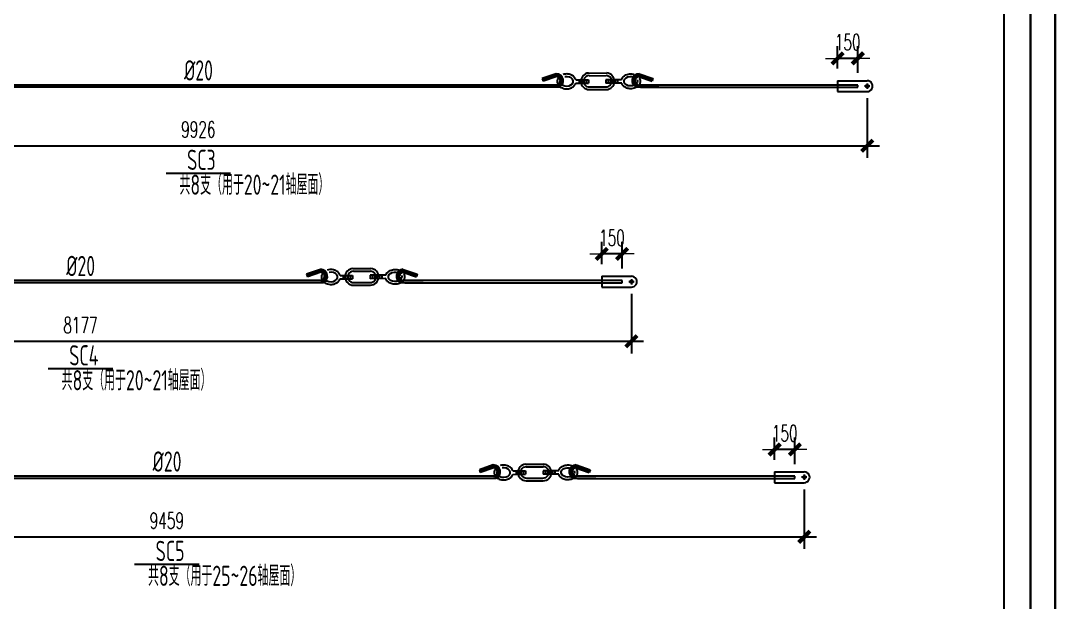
# Model space of a CAD drawing. Header units: inches. Extents: x 129725932 to 129894734, y 55771230 to 55809283.
# Drawn here: x 129801610 to 129809286, y 55779701 to 55784013 of the extents above; entities that cross this region are included whole.
import ezdxf
from ezdxf.enums import TextEntityAlignment as Align

# ---------------------------------------------------------------- set-up
doc = ezdxf.new("R2010")
doc.units = ezdxf.units.IN
doc.header["$MEASUREMENT"] = 0
doc.linetypes.add('CENTER', pattern=[50.8, 31.75, -6.35, 6.35, -6.35])
doc.layers.add('TK', color=140, linetype='Continuous')
doc.layers.add('标注', color=8, linetype='Continuous', lineweight=9)
doc.layers.add('轴线层', color=1, linetype='CENTER', lineweight=15)
doc.styles.add('ARIAL', font='swisscl.ttf', dxfattribs={"width": 0.7})
doc.styles.add('DIM_FONT', font='romans.shx', dxfattribs={"width": 0.618, "bigfont": '1hztxt.shx'})
doc.styles.add('hz', font='gbenor.shx', dxfattribs={"width": 0.75, "height": 100, "bigfont": 'gbcbig.shx'})
doc.styles.add('HZXY', font='romand.shx', dxfattribs={"bigfont": 'hzxy.shx'})
doc.dimstyles.new('WGH(1)', dxfattribs={"dimscale": 1.2, "dimtxt": 100, "dimasz": 0.5, "dimexe": 75, "dimexo": 75, "dimgap": 50, "dimtad": 1, "dimdec": 0, "dimzin": 0, "dimdsep": 46, "dimtxsty": 'DIM_FONT', "dimblk1": '_DIMX', "dimblk2": '_DIMX', "dimsah": 1, "dimcen": 0.09, "dimclrd": 3, "dimclre": 3, "dimclrt": 7, "dimadec": 0, "dimazin": 0, "dimtfac": 1, "dimtdec": 0, "dimtix": 1, "dimtmove": 2, "dimatfit": 3, "dimldrblk": '_DIMX', "dimfxl": 0, "dimtolj": 1, "dimtzin": 0, "dimarcsym": 0})

# ---------------------------------------------------------------- blocks, each defined once
blk = doc.blocks.new('11111')
at = {"layer": 'TK', "lineweight": -3}
for p, q in [((6334425.8, 2886357), (6334425.8, 2870306.6)), ((6345762.2, 2886357), (6345762.2, 2870306.6)), ((6345762.2, 2886357), (6345762.2, 2870306.6)), ((6334616.6, 2885879.9), (6334616.6, 2870497.5)), ((6334616.6, 2870497.5), (6334616.6, 2885879.9)), ((6345571.4, 2885879.9), (6345571.4, 2870497.5))]:
    blk.add_line(p, q, dxfattribs=at)
for tag, height, style, width, p in [('PROJECT-NAME', 95.4, 'HZXY', 0.8, (6339242.7, 2871015.3)), ('ITEM-NAME', 95.4, 'HZXY', 0.8, (6341079.8, 2871018.9)), ('DISCIPLINE', 57.3, 'HZXY', 1, (6344328.6, 2871082.6)), ('DRAWING-TITLE', 95.4, 'HZXY', 0.8, (6342797.5, 2870944.3)), ('STATUS', 57.3, 'HZXY', 0.8, (6345235.8, 2871000.4)), ('版本号', 57.3, 'HZXY', 1, (6337057.1, 2870903.9)), ('REWORK-DATE', 57.3, 'ARIAL', 1, (6337574.4, 2870911.2)), ('SCALE', 57.3, 'ARIAL', 1, (6344326.2, 2870923)), ('DRAWING-TITLE', 95.4, 'HZXY', 0.8, (6342791.4, 2870805.4)), ('版本号', 57.3, 'HZXY', 1, (6337057.1, 2870735.6)), ('REWORK-DATE', 57.3, 'ARIAL', 1, (6337574.4, 2870744.2)), ('DATE', 57.3, 'ARIAL', 1, (6344324.1, 2870749.1)), ('DRAWING-TITLE', 95.4, 'HZXY', 0.8, (6342792.9, 2870673)), ('PROJECT-NUMBER', 57.3, 'ARIAL', 0.9, (6345225.3, 2870672.6)), ('版本号', 57.3, 'HZXY', 1, (6337057.1, 2870574.3)), ('REWORK-DATE', 57.3, 'ARIAL', 1, (6337574.4, 2870577.2)), ('DRAWING-NUMBER', 57.3, 'ARIAL', 1, (6344326.7, 2870583.8))]:
    blk.add_attdef(tag, text='', height=height, dxfattribs=dict(at, style=style, width=width)).set_placement(p, align=Align.MIDDLE)
blk = doc.blocks.new('_DIMX')
blk.add_line((-150, 0), (150, 0))
at = {"const_width": 50}
blk.add_lwpolyline([(-70, -70), (70, 70)], dxfattribs=at)
blk = doc.blocks.new('*D917')
at = {"color": 3, "lineweight": -2}
for p, q in [((129797964.6, 55783438.1), (129797964.6, 55782996.4)), ((129807890.6, 55783438.1), (129807890.6, 55782996.4)), ((129797965.2, 55783086.4), (129807890, 55783086.4))]:
    blk.add_line(p, q, dxfattribs=at)
at = {"layer": 'Defpoints', "color": 0}
for p in [(129797964.6, 55783528.1), (129807890.6, 55783528.1), (129807890.6, 55783086.4)]:
    blk.add_point(p, dxfattribs=at)
at = {"color": 3, "lineweight": -2, "xscale": 0.5999999999999995, "yscale": 0.5999999999999995, "zscale": 0.5999999999999995, "rotation": 180}
blk.add_blockref('_DIMX', (129797964.6, 55783086.4), dxfattribs=at)
at = {"color": 3, "lineweight": -2, "xscale": 0.5999999999999995, "yscale": 0.5999999999999995, "zscale": 0.5999999999999995}
blk.add_blockref('_DIMX', (129807890.6, 55783086.4), dxfattribs=at)
at = {"color": 7, "insert": (129802927.6, 55783206.4), "char_height": 120, "attachment_point": 5, "style": 'DIM_FONT'}
blk.add_mtext('\\A1;9926', dxfattribs=at)
blk = doc.blocks.new('*D919')
at = {"layer": 'Defpoints', "color": 0}
for p in [(129807670.6, 55783733.9), (129807670.6, 55783568.1), (129807820.6, 55783536.3)]:
    blk.add_point(p, dxfattribs=at)
at = {"layer": '标注', "color": 3, "lineweight": -2}
for p, q in [((129807670.6, 55783658.1), (129807670.6, 55783823.9)), ((129807820.6, 55783626.3), (129807820.6, 55783823.9)), ((129807670, 55783733.9), (129807669.4, 55783733.9)), ((129807820.6, 55783733.9), (129807670.6, 55783733.9)), ((129807821.2, 55783733.9), (129807821.8, 55783733.9))]:
    blk.add_line(p, q, dxfattribs=at)
at = {"layer": '标注', "color": 3, "lineweight": -2, "xscale": 0.5999999999999995, "yscale": 0.5999999999999995, "zscale": 0.5999999999999995}
blk.add_blockref('_DIMX', (129807670.6, 55783733.9), dxfattribs=at)
at = {"layer": '标注', "color": 3, "lineweight": -2, "xscale": 0.5999999999999995, "yscale": 0.5999999999999995, "zscale": 0.5999999999999995, "rotation": 180}
blk.add_blockref('_DIMX', (129807820.6, 55783733.9), dxfattribs=at)
at = {"layer": '标注', "color": 7, "insert": (129807745.6, 55783853.9), "char_height": 120, "attachment_point": 5, "style": 'DIM_FONT'}
blk.add_mtext('\\A1;150', dxfattribs=at)
blk = doc.blocks.new('*D920')
at = {"color": 3, "lineweight": -2}
for p, q in [((129797964.6, 55781988.1), (129797964.6, 55781546.4)), ((129806141.6, 55781988.1), (129806141.6, 55781546.4)), ((129797965.2, 55781636.4), (129806141, 55781636.4))]:
    blk.add_line(p, q, dxfattribs=at)
at = {"layer": 'Defpoints', "color": 0}
for p in [(129797964.6, 55782078.1), (129806141.6, 55782078.1), (129806141.6, 55781636.4)]:
    blk.add_point(p, dxfattribs=at)
at = {"color": 3, "lineweight": -2, "xscale": 0.5999999999999995, "yscale": 0.5999999999999995, "zscale": 0.5999999999999995, "rotation": 180}
blk.add_blockref('_DIMX', (129797964.6, 55781636.4), dxfattribs=at)
at = {"color": 3, "lineweight": -2, "xscale": 0.5999999999999995, "yscale": 0.5999999999999995, "zscale": 0.5999999999999995}
blk.add_blockref('_DIMX', (129806141.6, 55781636.4), dxfattribs=at)
at = {"color": 7, "insert": (129802053.1, 55781756.4), "char_height": 120, "attachment_point": 5, "style": 'DIM_FONT'}
blk.add_mtext('\\A1;8177', dxfattribs=at)
blk = doc.blocks.new('*D922')
at = {"layer": 'Defpoints', "color": 0}
for p in [(129805921.6, 55782283.9), (129805921.6, 55782118.1), (129806071.6, 55782086.3)]:
    blk.add_point(p, dxfattribs=at)
at = {"layer": '标注', "color": 3, "lineweight": -2}
for p, q in [((129805921.6, 55782208.1), (129805921.6, 55782373.9)), ((129806071.6, 55782176.3), (129806071.6, 55782373.9)), ((129805921, 55782283.9), (129805920.4, 55782283.9)), ((129806071.6, 55782283.9), (129805921.6, 55782283.9)), ((129806072.2, 55782283.9), (129806072.8, 55782283.9))]:
    blk.add_line(p, q, dxfattribs=at)
at = {"layer": '标注', "color": 3, "lineweight": -2, "xscale": 0.5999999999999995, "yscale": 0.5999999999999995, "zscale": 0.5999999999999995}
blk.add_blockref('_DIMX', (129805921.6, 55782283.9), dxfattribs=at)
at = {"layer": '标注', "color": 3, "lineweight": -2, "xscale": 0.5999999999999995, "yscale": 0.5999999999999995, "zscale": 0.5999999999999995, "rotation": 180}
blk.add_blockref('_DIMX', (129806071.6, 55782283.9), dxfattribs=at)
at = {"layer": '标注', "color": 7, "insert": (129805996.6, 55782403.9), "char_height": 120, "attachment_point": 5, "style": 'DIM_FONT'}
blk.add_mtext('\\A1;150', dxfattribs=at)
blk = doc.blocks.new('*D923')
at = {"color": 3, "lineweight": -2}
for p, q in [((129797964.6, 55780538.1), (129797964.6, 55780096.4)), ((129807423.6, 55780538.1), (129807423.6, 55780096.4)), ((129797965.2, 55780186.4), (129807423, 55780186.4))]:
    blk.add_line(p, q, dxfattribs=at)
at = {"layer": 'Defpoints', "color": 0}
for p in [(129797964.6, 55780628.1), (129807423.6, 55780628.1), (129807423.6, 55780186.4)]:
    blk.add_point(p, dxfattribs=at)
at = {"color": 3, "lineweight": -2, "xscale": 0.5999999999999995, "yscale": 0.5999999999999995, "zscale": 0.5999999999999995, "rotation": 180}
blk.add_blockref('_DIMX', (129797964.6, 55780186.4), dxfattribs=at)
at = {"color": 3, "lineweight": -2, "xscale": 0.5999999999999995, "yscale": 0.5999999999999995, "zscale": 0.5999999999999995}
blk.add_blockref('_DIMX', (129807423.6, 55780186.4), dxfattribs=at)
at = {"color": 7, "insert": (129802694.1, 55780306.4), "char_height": 120, "attachment_point": 5, "style": 'DIM_FONT'}
blk.add_mtext('\\A1;9459', dxfattribs=at)
blk = doc.blocks.new('*D925')
at = {"layer": 'Defpoints', "color": 0}
for p in [(129807203.6, 55780833.9), (129807203.6, 55780668.1), (129807353.6, 55780636.3)]:
    blk.add_point(p, dxfattribs=at)
at = {"layer": '标注', "color": 3, "lineweight": -2}
for p, q in [((129807203.6, 55780758.1), (129807203.6, 55780923.9)), ((129807353.6, 55780726.3), (129807353.6, 55780923.9)), ((129807203, 55780833.9), (129807202.4, 55780833.9)), ((129807353.6, 55780833.9), (129807203.6, 55780833.9)), ((129807354.2, 55780833.9), (129807354.8, 55780833.9))]:
    blk.add_line(p, q, dxfattribs=at)
at = {"layer": '标注', "color": 3, "lineweight": -2, "xscale": 0.5999999999999995, "yscale": 0.5999999999999995, "zscale": 0.5999999999999995}
blk.add_blockref('_DIMX', (129807203.6, 55780833.9), dxfattribs=at)
at = {"layer": '标注', "color": 3, "lineweight": -2, "xscale": 0.5999999999999995, "yscale": 0.5999999999999995, "zscale": 0.5999999999999995, "rotation": 180}
blk.add_blockref('_DIMX', (129807353.6, 55780833.9), dxfattribs=at)
at = {"layer": '标注', "color": 7, "insert": (129807278.6, 55780953.9), "char_height": 120, "attachment_point": 5, "style": 'DIM_FONT'}
blk.add_mtext('\\A1;150', dxfattribs=at)

msp = doc.modelspace()

# ---------------------------------------------------------------- linework, layer by layer
for p, q in [((129805583.4, 55783619.8), (129805480, 55783584.1)), ((129805480, 55783584.1), (129805486.8, 55783564.4)), ((129805585.1, 55783609.4), (129805483.4, 55783574.2)), ((129805586.5, 55783598.8), (129805486.8, 55783564.4)), ((129805728.3, 55783574.9), (129805821.8, 55783575.1)), ((129805752.4, 55783574.9), (129805752.4, 55783550)), ((129805769.7, 55783575), (129805769.8, 55783550)), ((129805787.1, 55783575), (129805787.1, 55783550)), ((129805804.4, 55783575.1), (129805804.5, 55783550.1)), ((129805821.8, 55783575.1), (129805821.8, 55783550.1)), ((129805823, 55783625.4), (129805957.7, 55783625.7)), ((129805827.1, 55783605.7), (129805953, 55783606)), ((129806067.9, 55783575.6), (129805952.1, 55783575.4)), ((129805952.1, 55783575.4), (129805952.1, 55783550.4)), ((129805952.1, 55783575.4), (129805952.1, 55783550.4)), ((129805969.4, 55783575.4), (129805969.5, 55783550.4)), ((129805986.7, 55783575.5), (129805986.8, 55783550.5)), ((129806004.1, 55783575.5), (129806004.2, 55783550.5)), ((129806021.4, 55783575.5), (129806021.5, 55783550.6)), ((129806038.8, 55783575.6), (129806038.8, 55783550.6)), ((129806194.6, 55783598.8), (129806294.3, 55783564.4)), ((129806196, 55783609.4), (129806297.7, 55783574.2)), ((129806197.7, 55783619.8), (129806301.1, 55783584.1)), ((129806301.1, 55783584.1), (129806294.3, 55783564.4)), ((129807670.6, 55783568.1), (129807890.7, 55783568.1)), ((129807670.6, 55783568.1), (129807670.6, 55783488.1)), ((129805400.9, 55783536.3), (129798034.6, 55783536.3)), ((129805400.9, 55783519.9), (129798034.6, 55783519.9)), ((129805624, 55783536.3), (129805400.9, 55783536.3)), ((129805602.7, 55783519.9), (129805400.9, 55783519.9)), ((129805727.8, 55783549.9), (129805821.8, 55783550.1)), ((129805827.7, 55783502.4), (129805953.5, 55783502.7)), ((129805830.5, 55783522.3), (129805950.6, 55783522.5)), ((129806068.5, 55783550.7), (129805952.1, 55783550.4)), ((129806343.7, 55783519.9), (129806178.3, 55783519.9)), ((129807820.6, 55783536.3), (129806200.7, 55783536.3)), ((129806208.3, 55783519.9), (129807820.6, 55783519.9)), ((129807820.6, 55783519.9), (129807820.6, 55783536.3)), ((129807820.6, 55783519.9), (129807820.6, 55783536.3)), ((129807910.5, 55783528.1), (129807870.7, 55783528.1)), ((129807890.6, 55783547.9), (129807890.6, 55783508.2)), ((129807930.6, 55783528.1), (129807930.6, 55783528.1)), ((129807670.6, 55783488.1), (129807890.6, 55783488.1)), ((129802688.4, 55782883.8), (129803166.8, 55782883.8)), ((129803834.4, 55782169.8), (129803731, 55782134.1)), ((129803731, 55782134.1), (129803737.8, 55782114.4)), ((129803836.1, 55782159.4), (129803734.4, 55782124.2)), ((129803837.5, 55782148.8), (129803737.8, 55782114.4)), ((129803979.3, 55782124.9), (129804072.8, 55782125.1)), ((129804003.4, 55782124.9), (129804003.4, 55782100)), ((129804020.7, 55782125), (129804020.8, 55782100)), ((129804038.1, 55782125), (129804038.1, 55782100)), ((129804055.4, 55782125.1), (129804055.5, 55782100.1)), ((129804072.8, 55782125.1), (129804072.8, 55782100.1)), ((129804074, 55782175.4), (129804208.7, 55782175.7)), ((129804078.1, 55782155.7), (129804204, 55782156)), ((129804318.9, 55782125.6), (129804203.1, 55782125.4)), ((129804203.1, 55782125.4), (129804203.1, 55782100.4)), ((129804203.1, 55782125.4), (129804203.1, 55782100.4)), ((129804220.4, 55782125.4), (129804220.5, 55782100.4)), ((129804237.7, 55782125.5), (129804237.8, 55782100.5)), ((129804255.1, 55782125.5), (129804255.2, 55782100.5)), ((129804272.4, 55782125.5), (129804272.5, 55782100.6)), ((129804289.8, 55782125.6), (129804289.8, 55782100.6)), ((129804445.6, 55782148.8), (129804545.3, 55782114.4)), ((129804447, 55782159.4), (129804548.7, 55782124.2)), ((129804448.7, 55782169.8), (129804552.1, 55782134.1)), ((129804552.1, 55782134.1), (129804545.3, 55782114.4)), ((129805921.6, 55782118.1), (129806141.7, 55782118.1)), ((129805921.6, 55782118.1), (129805921.6, 55782038.1)), ((129803651.9, 55782086.3), (129798034.6, 55782086.3)), ((129803651.9, 55782069.9), (129798034.6, 55782069.9)), ((129803875, 55782086.3), (129803651.9, 55782086.3)), ((129803853.7, 55782069.9), (129803651.9, 55782069.9)), ((129803978.8, 55782099.9), (129804072.8, 55782100.1)), ((129804078.7, 55782052.4), (129804204.5, 55782052.7)), ((129804081.5, 55782072.3), (129804201.6, 55782072.5)), ((129804319.5, 55782100.7), (129804203.1, 55782100.4)), ((129804594.7, 55782069.9), (129804429.3, 55782069.9)), ((129806071.6, 55782086.3), (129804451.7, 55782086.3)), ((129804459.3, 55782069.9), (129806071.6, 55782069.9)), ((129805921.6, 55782038.1), (129806141.6, 55782038.1)), ((129806071.6, 55782069.9), (129806071.6, 55782086.3)), ((129806071.6, 55782069.9), (129806071.6, 55782086.3)), ((129806161.5, 55782078.1), (129806121.7, 55782078.1)), ((129806141.6, 55782097.9), (129806141.6, 55782058.2)), ((129806181.6, 55782078.1), (129806181.6, 55782078.1)), ((129801813.9, 55781433.8), (129802292.3, 55781433.8)), ((129805116.4, 55780719.8), (129805013, 55780684.1)), ((129805013, 55780684.1), (129805019.8, 55780664.4)), ((129805118.1, 55780709.4), (129805016.4, 55780674.2)), ((129805119.5, 55780698.8), (129805019.8, 55780664.4)), ((129805261.3, 55780674.9), (129805354.8, 55780675.1)), ((129805285.4, 55780674.9), (129805285.4, 55780650)), ((129805302.7, 55780675), (129805302.8, 55780650)), ((129805320.1, 55780675), (129805320.1, 55780650)), ((129805337.4, 55780675.1), (129805337.5, 55780650.1)), ((129805354.8, 55780675.1), (129805354.8, 55780650.1)), ((129805356, 55780725.4), (129805490.7, 55780725.7)), ((129805360.1, 55780705.7), (129805486, 55780706)), ((129805600.9, 55780675.6), (129805485.1, 55780675.4)), ((129805485.1, 55780675.4), (129805485.1, 55780650.4)), ((129805485.1, 55780675.4), (129805485.1, 55780650.4)), ((129805502.4, 55780675.4), (129805502.5, 55780650.4)), ((129805519.7, 55780675.5), (129805519.8, 55780650.5)), ((129805537.1, 55780675.5), (129805537.2, 55780650.5)), ((129805554.4, 55780675.5), (129805554.5, 55780650.6)), ((129805571.8, 55780675.6), (129805571.8, 55780650.6)), ((129805727.6, 55780698.8), (129805827.3, 55780664.4)), ((129805729, 55780709.4), (129805830.7, 55780674.2)), ((129805730.7, 55780719.8), (129805834.1, 55780684.1)), ((129805834.1, 55780684.1), (129805827.3, 55780664.4)), ((129807203.6, 55780668.1), (129807423.7, 55780668.1)), ((129807203.6, 55780668.1), (129807203.6, 55780588.1)), ((129804933.9, 55780636.3), (129798034.6, 55780636.3)), ((129804933.9, 55780619.9), (129798034.6, 55780619.9)), ((129805157, 55780636.3), (129804933.9, 55780636.3)), ((129805135.7, 55780619.9), (129804933.9, 55780619.9)), ((129805260.8, 55780649.9), (129805354.8, 55780650.1)), ((129805360.7, 55780602.4), (129805486.5, 55780602.7)), ((129805363.5, 55780622.3), (129805483.6, 55780622.5)), ((129805601.5, 55780650.7), (129805485.1, 55780650.4)), ((129805876.7, 55780619.9), (129805711.3, 55780619.9)), ((129807353.6, 55780636.3), (129805733.7, 55780636.3)), ((129805741.3, 55780619.9), (129807353.6, 55780619.9)), ((129807203.6, 55780588.1), (129807423.6, 55780588.1)), ((129807353.6, 55780619.9), (129807353.6, 55780636.3)), ((129807353.6, 55780619.9), (129807353.6, 55780636.3)), ((129807443.5, 55780628.1), (129807403.7, 55780628.1)), ((129807423.6, 55780647.9), (129807423.6, 55780608.2)), ((129807463.6, 55780628.1), (129807463.6, 55780628.1)), ((129802454.9, 55779983.8), (129802933.3, 55779983.8))]:
    msp.add_line(p, q)
for centre in [(129807890.6, 55783528.1), (129806141.6, 55782078.1), (129807423.6, 55780628.1)]:
    msp.add_circle(centre, 10)
for centre, radius, start, end in [((129805582.8, 55783567.9), 52, 292.62276, 89.26609), ((129805582.3, 55783567.6), 31.4, 273.45108, 82.36139), ((129805583.3, 55783568.5), 40.9, 281.11886, 87.5348), ((129805827.2, 55783564), 61.5, 93.93884, 270.508), ((129805827.5, 55783564), 41.8, 90.55021, 274.16242), ((129805953.4, 55783564.2), 41.8, 266.09408, 90.55021), ((129805953.7, 55783564.3), 61.5, 269.7485, 86.31767), ((129806198.3, 55783567.9), 52, 90.73391, 247.37507), ((129806197.8, 55783568.5), 40.9, 92.4652, 258.88114), ((129806198.8, 55783567.6), 31.4, 97.63861, 273.45108), ((129807890.6, 55783528.1), 40, 269.99883, 90.13886), ((129803833.8, 55782117.9), 52, 292.62276, 89.26609), ((129803833.3, 55782117.6), 31.4, 273.45108, 82.36139), ((129803834.3, 55782118.5), 40.9, 281.11886, 87.5348), ((129804078.2, 55782114), 61.5, 93.93884, 270.508), ((129804078.5, 55782114), 41.8, 90.55021, 274.16242), ((129804204.4, 55782114.2), 41.8, 266.09408, 90.55021), ((129804204.7, 55782114.3), 61.5, 269.7485, 86.31767), ((129804449.3, 55782117.9), 52, 90.73391, 247.37507), ((129804448.8, 55782118.5), 40.9, 92.4652, 258.88114), ((129804449.8, 55782117.6), 31.4, 97.63861, 273.45108), ((129806141.6, 55782078.1), 40, 269.99883, 90.13886), ((129805115.8, 55780667.9), 52, 292.62276, 89.26609), ((129805115.3, 55780667.6), 31.4, 273.45108, 82.36139), ((129805116.3, 55780668.5), 40.9, 281.11886, 87.5348), ((129805360.2, 55780664), 61.5, 93.93884, 270.508), ((129805360.5, 55780664), 41.8, 90.55021, 274.16242), ((129805486.4, 55780664.2), 41.8, 266.09408, 90.55021), ((129805486.7, 55780664.3), 61.5, 269.7485, 86.31767), ((129805731.3, 55780667.9), 52, 90.73391, 247.37507), ((129805730.8, 55780668.5), 40.9, 92.4652, 258.88114), ((129805731.8, 55780667.6), 31.4, 97.63861, 273.45108), ((129807423.6, 55780628.1), 40, 269.99883, 90.13886)]:
    msp.add_arc(centre, radius, start, end)
for centre in [(129805659.8, 55783563.2), (129803910.8, 55782113.2), (129805192.8, 55780663.2)]:
    msp.add_ellipse(centre, major_axis=(50, 0.1), ratio=0.703703, start_param=2.769075, end_param=8.089075)
at = {"extrusion": (0, 0, -1)}
for centre in [(129806136.4, 55783564.3), (129804387.4, 55782114.3), (129805669.4, 55780664.3)]:
    msp.add_ellipse(centre, major_axis=(50, 0.1), ratio=0.703703, start_param=-0.372517, end_param=4.947483, dxfattribs=at)
for points, knots in [([(129805596.8, 55783587.5), (129805596.2, 55783586.5), (129805595.6, 55783585.4), (129805593.6, 55783581.6), (129805592.5, 55783578.8), (129805590.8, 55783572.9), (129805590.2, 55783569.9), (129805589.9, 55783565.6), (129805589.8, 55783564.3), (129805589.8, 55783563), (129805589.8, 55783560.9), (129805590, 55783558.7), (129805590.6, 55783554.5), (129805591.1, 55783552.4), (129805592.3, 55783548.2), (129805593, 55783546.2), (129805595.2, 55783541.5), (129805596.7, 55783538.9), (129805600.1, 55783533.9), (129805602, 55783531.6), (129805606.2, 55783527.3), (129805608.4, 55783525.3), (129805613.2, 55783521.7), (129805615.7, 55783520), (129805623.6, 55783515.5), (129805629.3, 55783513.1), (129805641.3, 55783509.7), (129805647.5, 55783508.6), (129805663.1, 55783507.6), (129805672.5, 55783508.4), (129805686.8, 55783512), (129805692, 55783513.8), (129805700.8, 55783518.1), (129805704.7, 55783520.4), (129805711.1, 55783525.3), (129805713.9, 55783527.7), (129805718.8, 55783533), (129805721.1, 55783536), (129805724.5, 55783541.6), (129805725.7, 55783544.2), (129805727.2, 55783547.9), (129805727.5, 55783548.9), (129805727.8, 55783549.9)], [5.87527, 5.87527, 5.87527, 5.87527, 5.933919, 5.933919, 6.078476, 6.078476, 6.223034, 6.223034, 6.283185, 6.283185, 6.283185, 6.384976, 6.384976, 6.486767, 6.486767, 6.588557, 6.588557, 6.733563, 6.733563, 6.878569, 6.878569, 7.023575, 7.023575, 7.168581, 7.168581, 7.462561, 7.462561, 7.756542, 7.756542, 8.194769, 8.194769, 8.453378, 8.453378, 8.667619, 8.667619, 8.844087, 8.844087, 9.020554, 9.020554, 9.159007, 9.159007, 9.209642, 9.209642, 9.209642, 9.209642]), ([(129805728.3, 55783574.9), (129805727.8, 55783577), (129805727, 55783579.1), (129805725.1, 55783583.8), (129805723.7, 55783586.4), (129805720.6, 55783591.2), (129805718.8, 55783593.5), (129805714.9, 55783597.7), (129805712.9, 55783599.7), (129805708.5, 55783603.3), (129805706.1, 55783605), (129805698.7, 55783609.6), (129805693.4, 55783612.1), (129805682.1, 55783615.9), (129805676.2, 55783617.1), (129805664.3, 55783618.5), (129805658.3, 55783618.6), (129805645.9, 55783617.6), (129805639.7, 55783616.4), (129805633.7, 55783614.5)], [9.608311, 9.608311, 9.608311, 9.608311, 9.712819, 9.712819, 9.851272, 9.851272, 9.989725, 9.989725, 10.128178, 10.128178, 10.26663, 10.26663, 10.548412, 10.548412, 10.830193, 10.830193, 11.111974, 11.111974, 11.408894, 11.408894, 11.408894, 11.408894]), ([(129806067.9, 55783575.6), (129806068.4, 55783577.8), (129806069.1, 55783579.9), (129806071.1, 55783584.6), (129806072.4, 55783587.1), (129806075.6, 55783592), (129806077.3, 55783594.3), (129806081.1, 55783598.5), (129806083.2, 55783600.5), (129806087.6, 55783604.2), (129806089.9, 55783605.8), (129806097.3, 55783610.5), (129806102.7, 55783613), (129806113.9, 55783616.8), (129806119.7, 55783618.1), (129806131.7, 55783619.6), (129806137.7, 55783619.7), (129806150, 55783618.7), (129806156.3, 55783617.5), (129806162.3, 55783615.7)], [9.608311, 9.608311, 9.608311, 9.608311, 9.712819, 9.712819, 9.851272, 9.851272, 9.989725, 9.989725, 10.128178, 10.128178, 10.26663, 10.26663, 10.548412, 10.548412, 10.830193, 10.830193, 11.111974, 11.111974, 11.408894, 11.408894, 11.408894, 11.408894]), ([(129806199.3, 55783588.9), (129806200, 55783587.8), (129806200.6, 55783586.8), (129806202.5, 55783583), (129806203.7, 55783580.2), (129806205.4, 55783574.3), (129806206, 55783571.3), (129806206.4, 55783567), (129806206.4, 55783565.7), (129806206.4, 55783564.4), (129806206.4, 55783562.3), (129806206.3, 55783560.1), (129806205.7, 55783555.8), (129806205.2, 55783553.7), (129806204, 55783549.6), (129806203.3, 55783547.6), (129806201.2, 55783542.9), (129806199.7, 55783540.2), (129806196.3, 55783535.3), (129806194.4, 55783532.9), (129806190.2, 55783528.6), (129806188, 55783526.6), (129806183.2, 55783522.9), (129806180.7, 55783521.3), (129806172.9, 55783516.7), (129806167.1, 55783514.3), (129806155.2, 55783510.8), (129806149, 55783509.7), (129806133.4, 55783508.6), (129806124, 55783509.4), (129806109.6, 55783512.9), (129806104.5, 55783514.8), (129806095.6, 55783519), (129806091.8, 55783521.3), (129806085.3, 55783526.1), (129806082.5, 55783528.5), (129806077.5, 55783533.8), (129806075.3, 55783536.8), (129806071.9, 55783542.3), (129806070.6, 55783544.9), (129806069.1, 55783548.6), (129806068.8, 55783549.7), (129806068.5, 55783550.7)], [5.87527, 5.87527, 5.87527, 5.87527, 5.933919, 5.933919, 6.078476, 6.078476, 6.223034, 6.223034, 6.283185, 6.283185, 6.283185, 6.384976, 6.384976, 6.486767, 6.486767, 6.588557, 6.588557, 6.733563, 6.733563, 6.878569, 6.878569, 7.023575, 7.023575, 7.168581, 7.168581, 7.462561, 7.462561, 7.756542, 7.756542, 8.194769, 8.194769, 8.453378, 8.453378, 8.667619, 8.667619, 8.844087, 8.844087, 9.020554, 9.020554, 9.159007, 9.159007, 9.209642, 9.209642, 9.209642, 9.209642]), ([(129803847.8, 55782137.5), (129803847.2, 55782136.5), (129803846.6, 55782135.4), (129803844.6, 55782131.6), (129803843.5, 55782128.8), (129803841.8, 55782122.9), (129803841.2, 55782119.9), (129803840.9, 55782115.6), (129803840.8, 55782114.3), (129803840.8, 55782113), (129803840.8, 55782110.9), (129803841, 55782108.7), (129803841.6, 55782104.5), (129803842.1, 55782102.4), (129803843.3, 55782098.2), (129803844, 55782096.2), (129803846.2, 55782091.5), (129803847.7, 55782088.9), (129803851.1, 55782083.9), (129803853, 55782081.6), (129803857.2, 55782077.3), (129803859.4, 55782075.3), (129803864.2, 55782071.7), (129803866.7, 55782070), (129803874.6, 55782065.5), (129803880.3, 55782063.1), (129803892.3, 55782059.7), (129803898.5, 55782058.6), (129803914.1, 55782057.6), (129803923.5, 55782058.4), (129803937.8, 55782062), (129803943, 55782063.8), (129803951.8, 55782068.1), (129803955.7, 55782070.4), (129803962.1, 55782075.3), (129803964.9, 55782077.7), (129803969.8, 55782083), (129803972.1, 55782086), (129803975.5, 55782091.6), (129803976.7, 55782094.2), (129803978.2, 55782097.9), (129803978.5, 55782098.9), (129803978.8, 55782099.9)], [5.87527, 5.87527, 5.87527, 5.87527, 5.933919, 5.933919, 6.078476, 6.078476, 6.223034, 6.223034, 6.283185, 6.283185, 6.283185, 6.384976, 6.384976, 6.486767, 6.486767, 6.588557, 6.588557, 6.733563, 6.733563, 6.878569, 6.878569, 7.023575, 7.023575, 7.168581, 7.168581, 7.462561, 7.462561, 7.756542, 7.756542, 8.194769, 8.194769, 8.453378, 8.453378, 8.667619, 8.667619, 8.844087, 8.844087, 9.020554, 9.020554, 9.159007, 9.159007, 9.209642, 9.209642, 9.209642, 9.209642]), ([(129803979.3, 55782124.9), (129803978.8, 55782127), (129803978, 55782129.1), (129803976.1, 55782133.8), (129803974.7, 55782136.4), (129803971.6, 55782141.2), (129803969.8, 55782143.5), (129803965.9, 55782147.7), (129803963.9, 55782149.7), (129803959.5, 55782153.3), (129803957.1, 55782155), (129803949.7, 55782159.6), (129803944.4, 55782162.1), (129803933.1, 55782165.9), (129803927.2, 55782167.1), (129803915.3, 55782168.5), (129803909.3, 55782168.6), (129803896.9, 55782167.6), (129803890.7, 55782166.4), (129803884.7, 55782164.5)], [9.608311, 9.608311, 9.608311, 9.608311, 9.712819, 9.712819, 9.851272, 9.851272, 9.989725, 9.989725, 10.128178, 10.128178, 10.26663, 10.26663, 10.548412, 10.548412, 10.830193, 10.830193, 11.111974, 11.111974, 11.408894, 11.408894, 11.408894, 11.408894]), ([(129804318.9, 55782125.6), (129804319.4, 55782127.8), (129804320.1, 55782129.9), (129804322.1, 55782134.6), (129804323.4, 55782137.1), (129804326.6, 55782142), (129804328.3, 55782144.3), (129804332.1, 55782148.5), (129804334.2, 55782150.5), (129804338.6, 55782154.2), (129804340.9, 55782155.8), (129804348.3, 55782160.5), (129804353.7, 55782163), (129804364.9, 55782166.8), (129804370.7, 55782168.1), (129804382.7, 55782169.6), (129804388.7, 55782169.7), (129804401, 55782168.7), (129804407.3, 55782167.5), (129804413.3, 55782165.7)], [9.608311, 9.608311, 9.608311, 9.608311, 9.712819, 9.712819, 9.851272, 9.851272, 9.989725, 9.989725, 10.128178, 10.128178, 10.26663, 10.26663, 10.548412, 10.548412, 10.830193, 10.830193, 11.111974, 11.111974, 11.408894, 11.408894, 11.408894, 11.408894]), ([(129804450.3, 55782138.9), (129804451, 55782137.8), (129804451.6, 55782136.8), (129804453.5, 55782133), (129804454.7, 55782130.2), (129804456.4, 55782124.3), (129804457, 55782121.3), (129804457.4, 55782117), (129804457.4, 55782115.7), (129804457.4, 55782114.4), (129804457.4, 55782112.3), (129804457.3, 55782110.1), (129804456.7, 55782105.8), (129804456.2, 55782103.7), (129804455, 55782099.6), (129804454.3, 55782097.6), (129804452.2, 55782092.9), (129804450.7, 55782090.2), (129804447.3, 55782085.3), (129804445.4, 55782082.9), (129804441.2, 55782078.6), (129804439, 55782076.6), (129804434.2, 55782072.9), (129804431.7, 55782071.3), (129804423.9, 55782066.7), (129804418.1, 55782064.3), (129804406.2, 55782060.8), (129804400, 55782059.7), (129804384.4, 55782058.6), (129804375, 55782059.4), (129804360.6, 55782062.9), (129804355.5, 55782064.8), (129804346.6, 55782069), (129804342.8, 55782071.3), (129804336.3, 55782076.1), (129804333.5, 55782078.5), (129804328.5, 55782083.8), (129804326.3, 55782086.8), (129804322.9, 55782092.3), (129804321.6, 55782094.9), (129804320.1, 55782098.6), (129804319.8, 55782099.7), (129804319.5, 55782100.7)], [5.87527, 5.87527, 5.87527, 5.87527, 5.933919, 5.933919, 6.078476, 6.078476, 6.223034, 6.223034, 6.283185, 6.283185, 6.283185, 6.384976, 6.384976, 6.486767, 6.486767, 6.588557, 6.588557, 6.733563, 6.733563, 6.878569, 6.878569, 7.023575, 7.023575, 7.168581, 7.168581, 7.462561, 7.462561, 7.756542, 7.756542, 8.194769, 8.194769, 8.453378, 8.453378, 8.667619, 8.667619, 8.844087, 8.844087, 9.020554, 9.020554, 9.159007, 9.159007, 9.209642, 9.209642, 9.209642, 9.209642]), ([(129805129.8, 55780687.5), (129805129.2, 55780686.5), (129805128.6, 55780685.4), (129805126.6, 55780681.6), (129805125.5, 55780678.8), (129805123.8, 55780672.9), (129805123.2, 55780669.9), (129805122.9, 55780665.6), (129805122.8, 55780664.3), (129805122.8, 55780663), (129805122.8, 55780660.9), (129805123, 55780658.7), (129805123.6, 55780654.5), (129805124.1, 55780652.4), (129805125.3, 55780648.2), (129805126, 55780646.2), (129805128.2, 55780641.5), (129805129.7, 55780638.9), (129805133.1, 55780633.9), (129805135, 55780631.6), (129805139.2, 55780627.3), (129805141.4, 55780625.3), (129805146.2, 55780621.7), (129805148.7, 55780620), (129805156.6, 55780615.5), (129805162.3, 55780613.1), (129805174.3, 55780609.7), (129805180.5, 55780608.6), (129805196.1, 55780607.6), (129805205.5, 55780608.4), (129805219.8, 55780612), (129805225, 55780613.8), (129805233.8, 55780618.1), (129805237.7, 55780620.4), (129805244.1, 55780625.3), (129805246.9, 55780627.7), (129805251.8, 55780633), (129805254.1, 55780636), (129805257.5, 55780641.6), (129805258.7, 55780644.2), (129805260.2, 55780647.9), (129805260.5, 55780648.9), (129805260.8, 55780649.9)], [5.87527, 5.87527, 5.87527, 5.87527, 5.933919, 5.933919, 6.078476, 6.078476, 6.223034, 6.223034, 6.283185, 6.283185, 6.283185, 6.384976, 6.384976, 6.486767, 6.486767, 6.588557, 6.588557, 6.733563, 6.733563, 6.878569, 6.878569, 7.023575, 7.023575, 7.168581, 7.168581, 7.462561, 7.462561, 7.756542, 7.756542, 8.194769, 8.194769, 8.453378, 8.453378, 8.667619, 8.667619, 8.844087, 8.844087, 9.020554, 9.020554, 9.159007, 9.159007, 9.209642, 9.209642, 9.209642, 9.209642]), ([(129805261.3, 55780674.9), (129805260.8, 55780677), (129805260, 55780679.1), (129805258.1, 55780683.8), (129805256.7, 55780686.4), (129805253.6, 55780691.2), (129805251.8, 55780693.5), (129805247.9, 55780697.7), (129805245.9, 55780699.7), (129805241.5, 55780703.3), (129805239.1, 55780705), (129805231.7, 55780709.6), (129805226.4, 55780712.1), (129805215.1, 55780715.9), (129805209.2, 55780717.1), (129805197.3, 55780718.5), (129805191.3, 55780718.6), (129805178.9, 55780717.6), (129805172.7, 55780716.4), (129805166.7, 55780714.5)], [9.608311, 9.608311, 9.608311, 9.608311, 9.712819, 9.712819, 9.851272, 9.851272, 9.989725, 9.989725, 10.128178, 10.128178, 10.26663, 10.26663, 10.548412, 10.548412, 10.830193, 10.830193, 11.111974, 11.111974, 11.408894, 11.408894, 11.408894, 11.408894]), ([(129805600.9, 55780675.6), (129805601.4, 55780677.8), (129805602.1, 55780679.9), (129805604.1, 55780684.6), (129805605.4, 55780687.1), (129805608.6, 55780692), (129805610.3, 55780694.3), (129805614.1, 55780698.5), (129805616.2, 55780700.5), (129805620.6, 55780704.2), (129805622.9, 55780705.8), (129805630.3, 55780710.5), (129805635.7, 55780713), (129805646.9, 55780716.8), (129805652.7, 55780718.1), (129805664.7, 55780719.6), (129805670.7, 55780719.7), (129805683, 55780718.7), (129805689.3, 55780717.5), (129805695.3, 55780715.7)], [9.608311, 9.608311, 9.608311, 9.608311, 9.712819, 9.712819, 9.851272, 9.851272, 9.989725, 9.989725, 10.128178, 10.128178, 10.26663, 10.26663, 10.548412, 10.548412, 10.830193, 10.830193, 11.111974, 11.111974, 11.408894, 11.408894, 11.408894, 11.408894]), ([(129805732.3, 55780688.9), (129805733, 55780687.8), (129805733.6, 55780686.8), (129805735.5, 55780683), (129805736.7, 55780680.2), (129805738.4, 55780674.3), (129805739, 55780671.3), (129805739.4, 55780667), (129805739.4, 55780665.7), (129805739.4, 55780664.4), (129805739.4, 55780662.3), (129805739.3, 55780660.1), (129805738.7, 55780655.8), (129805738.2, 55780653.7), (129805737, 55780649.6), (129805736.3, 55780647.6), (129805734.2, 55780642.9), (129805732.7, 55780640.2), (129805729.3, 55780635.3), (129805727.4, 55780632.9), (129805723.2, 55780628.6), (129805721, 55780626.6), (129805716.2, 55780622.9), (129805713.7, 55780621.3), (129805705.9, 55780616.7), (129805700.1, 55780614.3), (129805688.2, 55780610.8), (129805682, 55780609.7), (129805666.4, 55780608.6), (129805657, 55780609.4), (129805642.6, 55780612.9), (129805637.5, 55780614.8), (129805628.6, 55780619), (129805624.8, 55780621.3), (129805618.3, 55780626.1), (129805615.5, 55780628.5), (129805610.5, 55780633.8), (129805608.3, 55780636.8), (129805604.9, 55780642.3), (129805603.6, 55780644.9), (129805602.1, 55780648.6), (129805601.8, 55780649.7), (129805601.5, 55780650.7)], [5.87527, 5.87527, 5.87527, 5.87527, 5.933919, 5.933919, 6.078476, 6.078476, 6.223034, 6.223034, 6.283185, 6.283185, 6.283185, 6.384976, 6.384976, 6.486767, 6.486767, 6.588557, 6.588557, 6.733563, 6.733563, 6.878569, 6.878569, 7.023575, 7.023575, 7.168581, 7.168581, 7.462561, 7.462561, 7.756542, 7.756542, 8.194769, 8.194769, 8.453378, 8.453378, 8.667619, 8.667619, 8.844087, 8.844087, 9.020554, 9.020554, 9.159007, 9.159007, 9.209642, 9.209642, 9.209642, 9.209642])]:
    msp.add_open_spline(points, degree=3, knots=knots)

# ---------------------------------------------------------------- block references
for p, xscale, yscale, zscale in [((123274042.3, 52815300.9), 1.029830321669579, 1.029830329120159, 1.029830305831691), ((123659681.3, 52985702.3), 0.9707934956168172, 0.9707935029519656, 0.9707934809988513)]:
    msp.add_blockref('11111', p, dxfattribs=dict(xscale=xscale, yscale=yscale, zscale=zscale))

# ---------------------------------------------------------------- texts
at = {"layer": '轴线层', "color": 4, "linetype": 'ByBlock', "char_height": 150, "width": 1506.743, "attachment_point": 1, "style": 'hz'}
for s, insert in [('%%C20', (129802822.2, 55783719.8)), ('SC3', (129802844.3, 55783057.1)), ('共8支（用于20~21轴屋面）', (129802788, 55782872.5)), ('%%C20', (129801947.7, 55782269.8)), ('SC4', (129801969.8, 55781607.1)), ('共8支（用于20~21轴屋面）', (129801913.5, 55781422.5)), ('%%C20', (129802588.7, 55780819.8)), ('SC5', (129802610.8, 55780157.1)), ('共8支（用于25~26轴屋面）', (129802554.5, 55779972.5))]:
    msp.add_mtext(s, dxfattribs=dict(at, insert=insert))

# ---------------------------------------------------------------- dimensions: what is measured, and where the dimension line sits
for base, p1, p2, picture, middle in [((129807890.6, 55783086.4), (129797964.6, 55783528.1), (129807890.6, 55783528.1), '*D917', (129802927.6, 55783206.4)), ((129806141.6, 55781636.4), (129797964.6, 55782078.1), (129806141.6, 55782078.1), '*D920', (129802053.1, 55781756.4)), ((129807423.6, 55780186.4), (129797964.6, 55780628.1), (129807423.6, 55780628.1), '*D923', (129802694.1, 55780306.4))]:
    dim = msp.add_linear_dim(base=base, p1=p1, p2=p2, dimstyle='WGH(1)')
    dim.commit()
    dim.dimension.update_dxf_attribs({"geometry": picture, "text_midpoint": middle})
at = {"layer": '标注'}
for base, p1, p2, picture, middle in [((129807670.6, 55783733.9), (129807820.6, 55783536.3), (129807670.6, 55783568.1), '*D919', (129807745.6, 55783853.9)), ((129805921.6, 55782283.9), (129806071.6, 55782086.3), (129805921.6, 55782118.1), '*D922', (129805996.6, 55782403.9)), ((129807203.6, 55780833.9), (129807353.6, 55780636.3), (129807203.6, 55780668.1), '*D925', (129807278.6, 55780953.9))]:
    dim = msp.add_linear_dim(base=base, p1=p1, p2=p2, dimstyle='WGH(1)', override={"dimfxl": 250}, dxfattribs=at)
    dim.commit()
    dim.dimension.update_dxf_attribs({"geometry": picture, "text_midpoint": middle})

doc.saveas('drawing.dxf')
